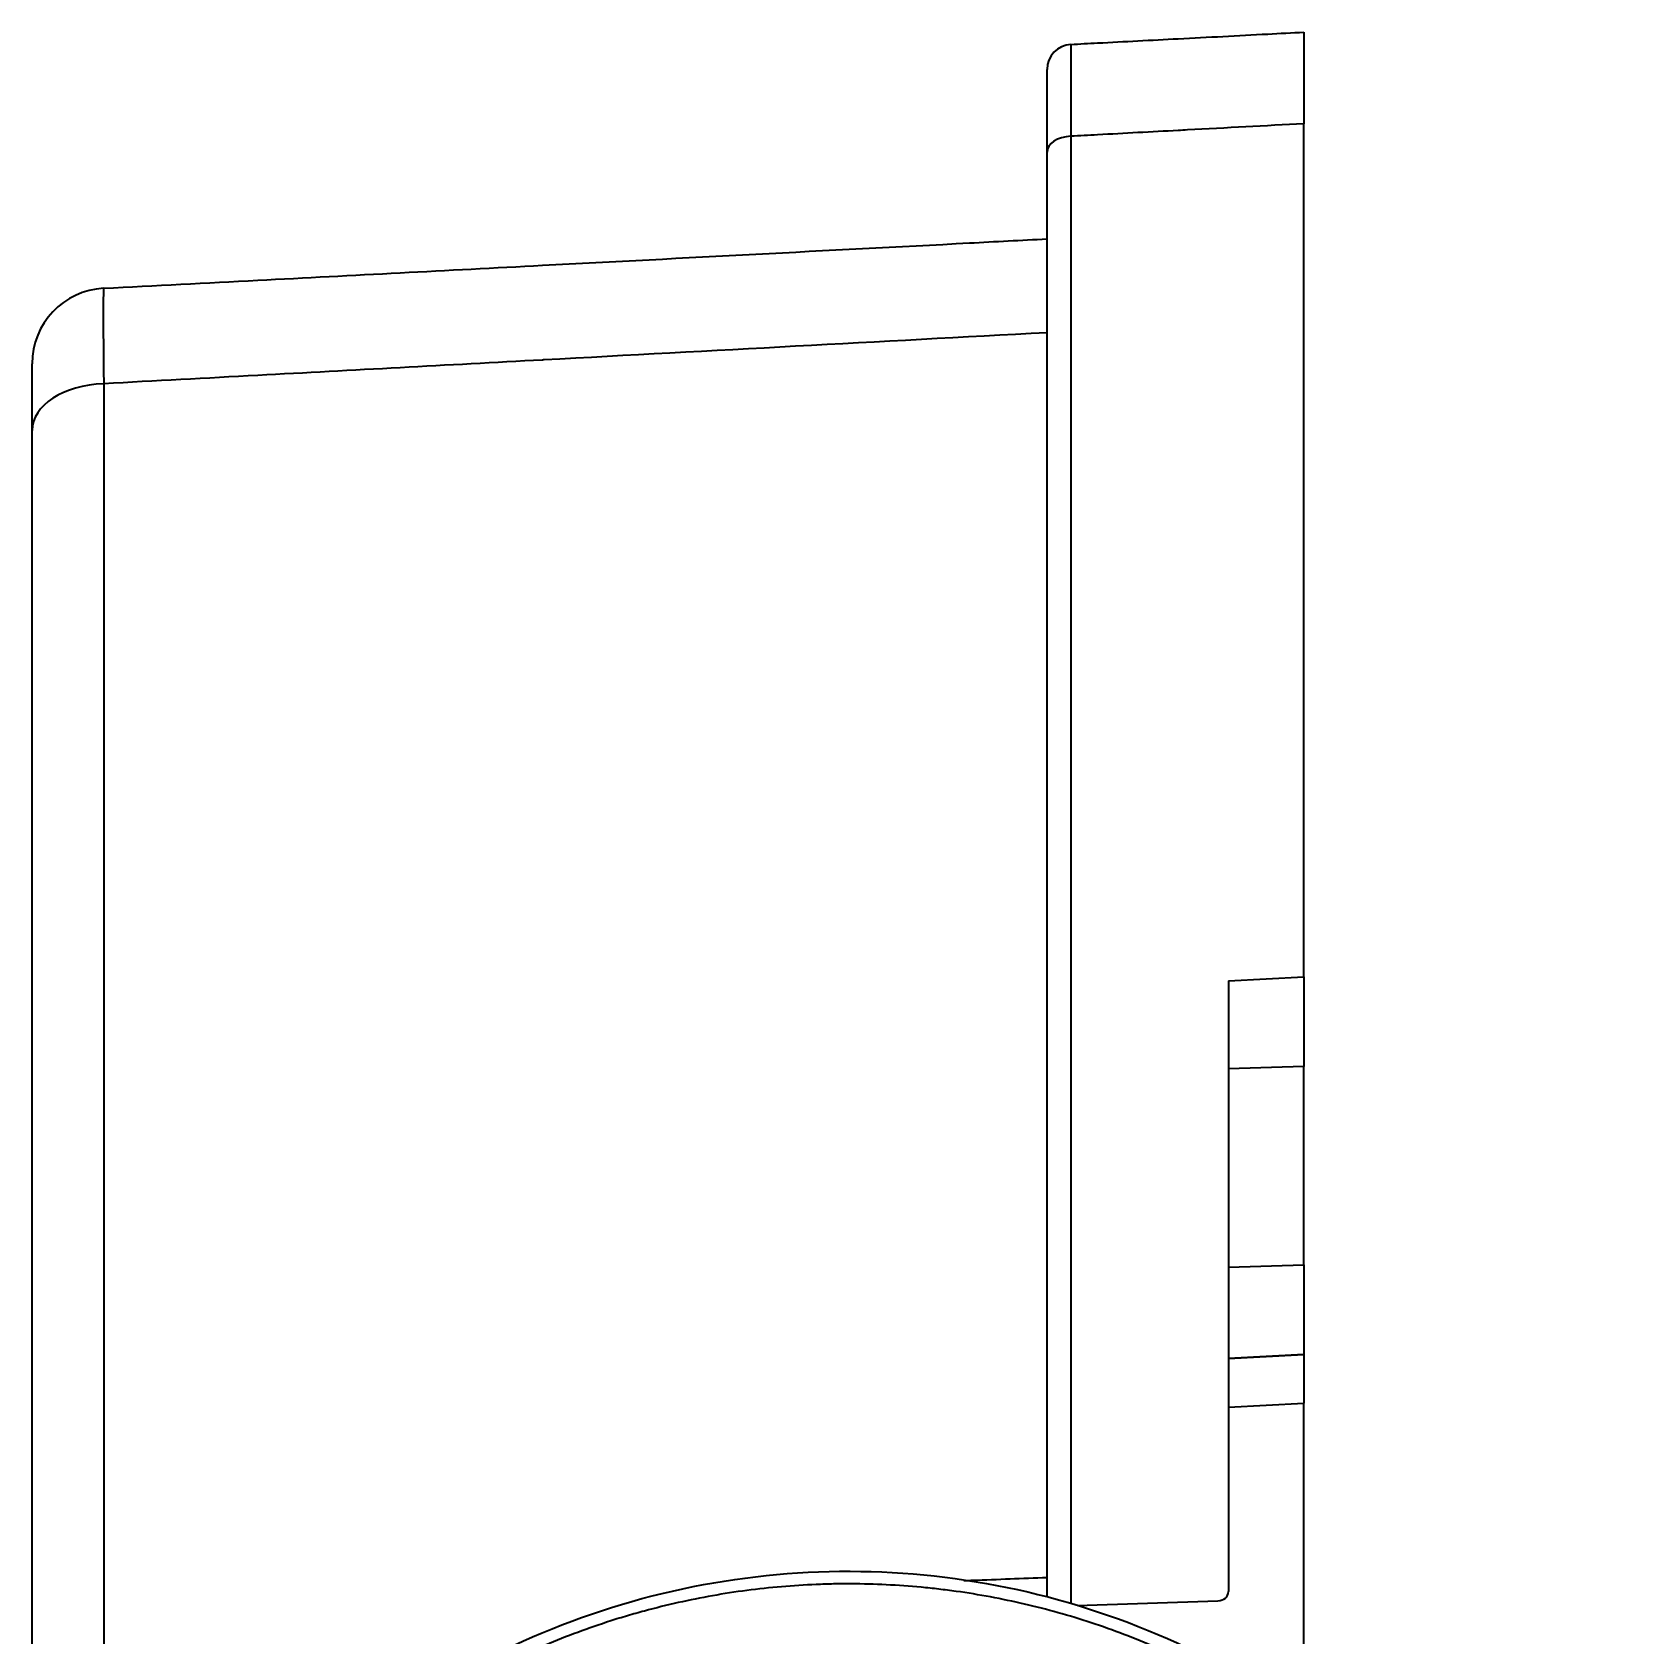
# Model space of a CAD drawing. Header units: millimetres. Extents: x 2599 to 3244, y 1330 to 1895.
# Drawn here: x 3129 to 3192.4, y 1594.2 to 1657.6 of the extents above; entities that cross this region are included whole.
import ezdxf

# ---------------------------------------------------------------- set-up
doc = ezdxf.new("R2010")
doc.units = ezdxf.units.MM
doc.layers.add('1', color=7, linetype='Continuous', true_color=0xffffff)

msp = doc.modelspace()

# ---------------------------------------------------------------- linework, layer by layer
at = {"layer": '1', "color": 7, "linetype": 'Continuous', "lineweight": 35}
for p, q in [((3176.232, 1620.104), (3179.217, 1620.26)), ((3176.232, 1620.104), (3179.217, 1620.26)), ((3176.232, 1620.104), (3176.232, 1616.629)), ((3179.217, 1620.26), (3179.217, 1616.716)), ((3179.217, 1616.716), (3176.232, 1616.629)), ((3176.232, 1616.629), (3176.232, 1608.793)), ((3179.217, 1608.88), (3179.217, 1616.716)), ((3176.232, 1608.793), (3179.217, 1608.88)), ((3176.232, 1608.793), (3176.232, 1605.179)), ((3179.217, 1608.88), (3179.217, 1605.335)), ((3179.217, 1605.335), (3176.232, 1605.179)), ((3176.232, 1605.179), (3179.217, 1605.335)), ((3176.232, 1605.179), (3176.232, 1603.263)), ((3179.217, 1605.335), (3179.217, 1603.42)), ((3176.232, 1603.263), (3179.217, 1603.42)), ((3176.232, 1603.263), (3176.232, 1595.973)), ((3170.257, 1595.42), (3175.821, 1595.612))]:
    msp.add_line(p, q, dxfattribs=at)
for centre, radius in [((3170.063, 1656.1), 0.995), ((3131.953, 1644.476), 2.985)]:
    msp.add_arc(centre, radius, 93, 180, dxfattribs=at)
for centre, major_axis, ratio, start_param, end_param in [((3170.063, 1652.833), (-0.995, 0), 0.634595, 4.764749, 6.283185), ((3131.953, 1641.837), (-2.985, 0), 0.620597, 4.764749, 6.283185), ((3175.734, 1596.03), (-0.48, 0.165), 0.801974, 2.015748, 3.410291)]:
    msp.add_ellipse(centre, major_axis=major_axis, ratio=ratio, start_param=start_param, end_param=end_param, dxfattribs=at)
for points, knots in [([(3170.01, 1657.094), (3170.362, 1657.113), (3170.714, 1657.131), (3172.128, 1657.205), (3173.19, 1657.261), (3175.43, 1657.378), (3176.608, 1657.44), (3178.263, 1657.527), (3178.74, 1657.552), (3179.217, 1657.577)], [0, 0, 0, 0, 0.114597, 0.114597, 0.460724, 0.460724, 0.844664, 0.844664, 1, 1, 1, 1]), ([(3179.217, 1657.577), (3179.217, 1657.577), (3179.217, 1657.556), (3179.217, 1657.476), (3179.217, 1657.416), (3179.217, 1657.297), (3179.217, 1657.252), (3179.217, 1657.177), (3179.217, 1657.151), (3179.217, 1657.096), (3179.217, 1657.068), (3179.217, 1656.919), (3179.217, 1656.782), (3179.217, 1656.473), (3179.217, 1656.301), (3179.217, 1656.016), (3179.217, 1655.891), (3179.217, 1655.759), (3179.217, 1655.706), (3179.217, 1655.679), (3179.217, 1655.598), (3179.217, 1655.542), (3179.217, 1655.261), (3179.217, 1655.022), (3179.217, 1654.64), (3179.217, 1654.443), (3179.217, 1654.239), (3179.217, 1654.1), (3179.217, 1654.03), (3179.217, 1653.959)], [0, 0, 0, 0, 0.125, 0.125, 0.25, 0.25, 0.3125, 0.3125, 0.34375, 0.34375, 0.375, 0.375, 0.5, 0.5, 0.625, 0.625, 0.6875, 0.703125, 0.703125, 0.71875, 0.71875, 0.75, 0.75, 0.875, 0.875, 0.9375, 0.96875, 0.96875, 1, 1, 1, 1]), ([(3170.01, 1657.094), (3170.01, 1657.094), (3170.01, 1657.094), (3170.01, 1657.094), (3170.01, 1657.093), (3170.01, 1657.092), (3170.01, 1657.091), (3170.01, 1657.09), (3170.01, 1657.088), (3170.009, 1657.087), (3170.009, 1657.085), (3170.009, 1657.082), (3170.009, 1657.08), (3170.009, 1657.077), (3170.009, 1657.074), (3170.009, 1657.071), (3170.009, 1657.068), (3170.008, 1657.064), (3170.008, 1657.06), (3170.008, 1657.056), (3170.008, 1657.051), (3170.008, 1657.047), (3170.008, 1657.042), (3170.008, 1657.037), (3170.008, 1657.031), (3170.007, 1657.026), (3170.007, 1657.02), (3170.007, 1657.014), (3170.007, 1657.007), (3170.007, 1657.001), (3170.007, 1656.994), (3170.007, 1656.987), (3170.007, 1656.979), (3170.006, 1656.972), (3170.006, 1656.964), (3170.006, 1656.956), (3170.006, 1656.948), (3170.006, 1656.939), (3170.006, 1656.93), (3170.006, 1656.921), (3170.006, 1656.912), (3170.005, 1656.902), (3170.005, 1656.892), (3170.005, 1656.882), (3170.005, 1656.872), (3170.005, 1656.861), (3170.005, 1656.85), (3170.005, 1656.839), (3170.005, 1656.828), (3170.005, 1656.816), (3170.005, 1656.805), (3170.004, 1656.792), (3170.004, 1656.78), (3170.004, 1656.768), (3170.004, 1656.755), (3170.004, 1656.742), (3170.004, 1656.728), (3170.004, 1656.715), (3170.004, 1656.701), (3170.004, 1656.687), (3170.004, 1656.672), (3170.004, 1656.658), (3170.004, 1656.643), (3170.003, 1656.628), (3170.003, 1656.613), (3170.003, 1656.597), (3170.003, 1656.581), (3170.003, 1656.565), (3170.003, 1656.549), (3170.003, 1656.532), (3170.003, 1656.516), (3170.003, 1656.499), (3170.003, 1656.481), (3170.003, 1656.464), (3170.003, 1656.446), (3170.003, 1656.428), (3170.003, 1656.41), (3170.003, 1656.391), (3170.003, 1656.373), (3170.003, 1656.354), (3170.003, 1656.335), (3170.003, 1656.315), (3170.003, 1656.295), (3170.003, 1656.276), (3170.003, 1656.255), (3170.003, 1656.235), (3170.003, 1656.214), (3170.003, 1656.194), (3170.003, 1656.172), (3170.003, 1656.151), (3170.003, 1656.13), (3170.003, 1656.108), (3170.003, 1656.086), (3170.003, 1656.064), (3170.003, 1656.041), (3170.003, 1656.018), (3170.003, 1655.996), (3170.003, 1655.972), (3170.003, 1655.949), (3170.003, 1655.925), (3170.003, 1655.902), (3170.003, 1655.878), (3170.003, 1655.853), (3170.003, 1655.829), (3170.003, 1655.804), (3170.003, 1655.779), (3170.003, 1655.754), (3170.003, 1655.729), (3170.003, 1655.703), (3170.003, 1655.678), (3170.003, 1655.652), (3170.003, 1655.625), (3170.003, 1655.599), (3170.003, 1655.572), (3170.003, 1655.546), (3170.003, 1655.519), (3170.003, 1655.491), (3170.004, 1655.464), (3170.004, 1655.436), (3170.004, 1655.408), (3170.004, 1655.38), (3170.004, 1655.352), (3170.004, 1655.324), (3170.004, 1655.295), (3170.004, 1655.266), (3170.004, 1655.237), (3170.004, 1655.208), (3170.004, 1655.179), (3170.004, 1655.149), (3170.005, 1655.119), (3170.005, 1655.089), (3170.005, 1655.059), (3170.005, 1655.029), (3170.005, 1654.999), (3170.005, 1654.968), (3170.005, 1654.937), (3170.005, 1654.906), (3170.005, 1654.875), (3170.005, 1654.843), (3170.006, 1654.812), (3170.006, 1654.78), (3170.006, 1654.748), (3170.006, 1654.716), (3170.006, 1654.684), (3170.006, 1654.651), (3170.006, 1654.619), (3170.006, 1654.586), (3170.007, 1654.553), (3170.007, 1654.52), (3170.007, 1654.487), (3170.007, 1654.454), (3170.007, 1654.42), (3170.007, 1654.387), (3170.007, 1654.353), (3170.007, 1654.319), (3170.008, 1654.285), (3170.008, 1654.25), (3170.008, 1654.216), (3170.008, 1654.181), (3170.008, 1654.147), (3170.008, 1654.112), (3170.008, 1654.077), (3170.008, 1654.042), (3170.009, 1654.007), (3170.009, 1653.971), (3170.009, 1653.936), (3170.009, 1653.9), (3170.009, 1653.864), (3170.009, 1653.829), (3170.009, 1653.793), (3170.009, 1653.756), (3170.01, 1653.72), (3170.01, 1653.684), (3170.01, 1653.647), (3170.01, 1653.611), (3170.01, 1653.574), (3170.01, 1653.537), (3170.01, 1653.5), (3170.01, 1653.476), (3170.01, 1653.463)], [0, 0, 0, 0, 0.005472, 0.01095, 0.016434, 0.021924, 0.027419, 0.03292, 0.038426, 0.043938, 0.049455, 0.054978, 0.060506, 0.066039, 0.071577, 0.077121, 0.082669, 0.088223, 0.093782, 0.099345, 0.104914, 0.110487, 0.116065, 0.121648, 0.127235, 0.132827, 0.138423, 0.144024, 0.149629, 0.155238, 0.160852, 0.166469, 0.172091, 0.177717, 0.183347, 0.188981, 0.194618, 0.20026, 0.205905, 0.211554, 0.217206, 0.222862, 0.228521, 0.234184, 0.23985, 0.245519, 0.251192, 0.256867, 0.262546, 0.268227, 0.273912, 0.279599, 0.285289, 0.290982, 0.296678, 0.302376, 0.308076, 0.313779, 0.319484, 0.325192, 0.330902, 0.336613, 0.342327, 0.348043, 0.353761, 0.359481, 0.365203, 0.370926, 0.376651, 0.382377, 0.388105, 0.393834, 0.399565, 0.405297, 0.41103, 0.416765, 0.4225, 0.428236, 0.433974, 0.439712, 0.445451, 0.45119, 0.456931, 0.462671, 0.468413, 0.474154, 0.479896, 0.485639, 0.491381, 0.497124, 0.502866, 0.508609, 0.514351, 0.520093, 0.525835, 0.531577, 0.537318, 0.543059, 0.548799, 0.554539, 0.560278, 0.566016, 0.571753, 0.57749, 0.583225, 0.58896, 0.594693, 0.600425, 0.606156, 0.611885, 0.617613, 0.62334, 0.629065, 0.634788, 0.640509, 0.646229, 0.651947, 0.657663, 0.663377, 0.669089, 0.674799, 0.680507, 0.686212, 0.691915, 0.697616, 0.703314, 0.709009, 0.714702, 0.720392, 0.72608, 0.731764, 0.737446, 0.743125, 0.7488, 0.754473, 0.760142, 0.765809, 0.771471, 0.777131, 0.782787, 0.788439, 0.794088, 0.799734, 0.805375, 0.811013, 0.816647, 0.822277, 0.827903, 0.833525, 0.839143, 0.844756, 0.850366, 0.855971, 0.861572, 0.867168, 0.87276, 0.878348, 0.883931, 0.889509, 0.895082, 0.900651, 0.906215, 0.911773, 0.917327, 0.922876, 0.92842, 0.933959, 0.939492, 0.94502, 0.950543, 0.956061, 0.961573, 0.967079, 0.97258, 0.978076, 0.983565, 0.989049, 0.994528, 1, 1, 1, 1]), ([(3179.217, 1653.959), (3177.682, 1653.877), (3176.148, 1653.794), (3174.493, 1653.705), (3174.373, 1653.698), (3173.19, 1653.635), (3172.128, 1653.577), (3170.714, 1653.501), (3170.362, 1653.482), (3170.01, 1653.463)], [0, 0, 0, 0, 0.499999, 0.499999, 0.539276, 0.539276, 0.885403, 0.885403, 1, 1, 1, 1]), ([(3179.217, 1640.361), (3179.217, 1641.611), (3179.217, 1646.289), (3179.217, 1650.776), (3179.217, 1653.959)], [0, 0, 0, 0, 0.264456, 1, 1, 1, 1]), ([(3170.01, 1653.463), (3170.01, 1650.349), (3170.01, 1642.189), (3170.01, 1628.073), (3170.01, 1611.778), (3170.01, 1600.705), (3170.01, 1595.507)], [0, 0, 0, 0, 0.185824, 0.470137, 0.754451, 1, 1, 1, 1]), ([(3131.797, 1647.457), (3133.827, 1647.563), (3135.857, 1647.67), (3141.635, 1647.973), (3145.383, 1648.169), (3154.754, 1648.66), (3160.376, 1648.955), (3167.021, 1649.303), (3168.044, 1649.357), (3169.067, 1649.41)], [0, 0, 0, 0, 0.163392, 0.163392, 0.465096, 0.465096, 0.917652, 0.917652, 1, 1, 1, 1]), ([(3131.797, 1647.457), (3131.797, 1647.457), (3131.796, 1647.457), (3131.796, 1647.457), (3131.796, 1647.456), (3131.795, 1647.455), (3131.795, 1647.454), (3131.795, 1647.453), (3131.794, 1647.451), (3131.794, 1647.449), (3131.794, 1647.447), (3131.793, 1647.445), (3131.793, 1647.442), (3131.792, 1647.439), (3131.792, 1647.436), (3131.792, 1647.433), (3131.791, 1647.429), (3131.791, 1647.426), (3131.791, 1647.421), (3131.79, 1647.417), (3131.79, 1647.412), (3131.79, 1647.408), (3131.789, 1647.403), (3131.789, 1647.397), (3131.789, 1647.392), (3131.789, 1647.386), (3131.788, 1647.38), (3131.788, 1647.373), (3131.788, 1647.367), (3131.787, 1647.36), (3131.787, 1647.353), (3131.787, 1647.345), (3131.786, 1647.338), (3131.786, 1647.33), (3131.786, 1647.321), (3131.786, 1647.313), (3131.785, 1647.304), (3131.785, 1647.295), (3131.785, 1647.286), (3131.784, 1647.277), (3131.784, 1647.267), (3131.784, 1647.257), (3131.784, 1647.247), (3131.783, 1647.236), (3131.783, 1647.225), (3131.783, 1647.214), (3131.783, 1647.203), (3131.783, 1647.192), (3131.782, 1647.18), (3131.782, 1647.168), (3131.782, 1647.155), (3131.782, 1647.143), (3131.781, 1647.13), (3131.781, 1647.117), (3131.781, 1647.104), (3131.781, 1647.09), (3131.781, 1647.076), (3131.78, 1647.062), (3131.78, 1647.048), (3131.78, 1647.033), (3131.78, 1647.018), (3131.78, 1647.003), (3131.78, 1646.987), (3131.78, 1646.972), (3131.779, 1646.956), (3131.779, 1646.94), (3131.779, 1646.923), (3131.779, 1646.906), (3131.779, 1646.889), (3131.779, 1646.872), (3131.779, 1646.855), (3131.779, 1646.837), (3131.778, 1646.819), (3131.778, 1646.801), (3131.778, 1646.782), (3131.778, 1646.764), (3131.778, 1646.745), (3131.778, 1646.725), (3131.778, 1646.706), (3131.778, 1646.686), (3131.778, 1646.666), (3131.778, 1646.646), (3131.778, 1646.626), (3131.778, 1646.605), (3131.778, 1646.584), (3131.778, 1646.563), (3131.778, 1646.541), (3131.778, 1646.52), (3131.778, 1646.498), (3131.778, 1646.475), (3131.778, 1646.453), (3131.778, 1646.43), (3131.778, 1646.407), (3131.778, 1646.384), (3131.778, 1646.361), (3131.778, 1646.337), (3131.778, 1646.314), (3131.778, 1646.289), (3131.778, 1646.265), (3131.778, 1646.241), (3131.778, 1646.216), (3131.778, 1646.191), (3131.778, 1646.166), (3131.778, 1646.14), (3131.778, 1646.115), (3131.778, 1646.089), (3131.778, 1646.063), (3131.778, 1646.036), (3131.779, 1646.01), (3131.779, 1645.983), (3131.779, 1645.956), (3131.779, 1645.929), (3131.779, 1645.901), (3131.779, 1645.874), (3131.779, 1645.846), (3131.779, 1645.818), (3131.78, 1645.789), (3131.78, 1645.761), (3131.78, 1645.732), (3131.78, 1645.703), (3131.78, 1645.674), (3131.78, 1645.645), (3131.78, 1645.615), (3131.781, 1645.585), (3131.781, 1645.556), (3131.781, 1645.525), (3131.781, 1645.495), (3131.781, 1645.465), (3131.782, 1645.434), (3131.782, 1645.403), (3131.782, 1645.372), (3131.782, 1645.341), (3131.783, 1645.309), (3131.783, 1645.277), (3131.783, 1645.246), (3131.783, 1645.214), (3131.783, 1645.181), (3131.784, 1645.149), (3131.784, 1645.116), (3131.784, 1645.084), (3131.784, 1645.051), (3131.785, 1645.018), (3131.785, 1644.984), (3131.785, 1644.951), (3131.786, 1644.917), (3131.786, 1644.884), (3131.786, 1644.85), (3131.786, 1644.816), (3131.787, 1644.781), (3131.787, 1644.747), (3131.787, 1644.712), (3131.788, 1644.678), (3131.788, 1644.643), (3131.788, 1644.608), (3131.789, 1644.572), (3131.789, 1644.537), (3131.789, 1644.502), (3131.789, 1644.466), (3131.79, 1644.43), (3131.79, 1644.394), (3131.79, 1644.358), (3131.791, 1644.322), (3131.791, 1644.286), (3131.791, 1644.249), (3131.792, 1644.213), (3131.792, 1644.176), (3131.792, 1644.139), (3131.793, 1644.102), (3131.793, 1644.065), (3131.794, 1644.028), (3131.794, 1643.99), (3131.794, 1643.953), (3131.795, 1643.915), (3131.795, 1643.877), (3131.795, 1643.84), (3131.796, 1643.802), (3131.796, 1643.764), (3131.796, 1643.725), (3131.797, 1643.7), (3131.797, 1643.687)], [0, 0, 0, 0, 0.005465, 0.010935, 0.016412, 0.021895, 0.027383, 0.032878, 0.038378, 0.043884, 0.049395, 0.054912, 0.060435, 0.065963, 0.071497, 0.077036, 0.08258, 0.088129, 0.093684, 0.099244, 0.104809, 0.110379, 0.115954, 0.121533, 0.127118, 0.132707, 0.138301, 0.143899, 0.149502, 0.15511, 0.160722, 0.166338, 0.171959, 0.177584, 0.183213, 0.188846, 0.194483, 0.200124, 0.205769, 0.211417, 0.21707, 0.222726, 0.228386, 0.234049, 0.239715, 0.245386, 0.251059, 0.256736, 0.262415, 0.268098, 0.273784, 0.279473, 0.285165, 0.29086, 0.296557, 0.302257, 0.30796, 0.313665, 0.319373, 0.325083, 0.330795, 0.33651, 0.342227, 0.347946, 0.353667, 0.359389, 0.365114, 0.37084, 0.376569, 0.382298, 0.38803, 0.393763, 0.399497, 0.405233, 0.410969, 0.416707, 0.422447, 0.428187, 0.433928, 0.43967, 0.445413, 0.451156, 0.456901, 0.462645, 0.468391, 0.474136, 0.479882, 0.485629, 0.491375, 0.497122, 0.502869, 0.508615, 0.514362, 0.520108, 0.525854, 0.5316, 0.537345, 0.54309, 0.548834, 0.554578, 0.560321, 0.566063, 0.571804, 0.577544, 0.583283, 0.589021, 0.594758, 0.600494, 0.606228, 0.611961, 0.617693, 0.623423, 0.629151, 0.634877, 0.640602, 0.646325, 0.652046, 0.657765, 0.663482, 0.669196, 0.674909, 0.680619, 0.686327, 0.692032, 0.697735, 0.703435, 0.709132, 0.714827, 0.720519, 0.726208, 0.731894, 0.737577, 0.743257, 0.748934, 0.754607, 0.760278, 0.765944, 0.771608, 0.777268, 0.782924, 0.788576, 0.794225, 0.79987, 0.805511, 0.811149, 0.816782, 0.822411, 0.828036, 0.833657, 0.839273, 0.844885, 0.850493, 0.856096, 0.861695, 0.867289, 0.872878, 0.878463, 0.884043, 0.889618, 0.895188, 0.900753, 0.906313, 0.911867, 0.917417, 0.922962, 0.928501, 0.934035, 0.939563, 0.945086, 0.950603, 0.956115, 0.961621, 0.967121, 0.972616, 0.978105, 0.983587, 0.989064, 0.994535, 1, 1, 1, 1]), ([(3169.067, 1645.703), (3162.446, 1645.345), (3155.824, 1644.987), (3149.178, 1644.627), (3149.155, 1644.626), (3145.383, 1644.422), (3141.635, 1644.219), (3135.857, 1643.907), (3133.827, 1643.797), (3131.797, 1643.687)], [0, 0, 0, 0, 0.533015, 0.533015, 0.534904, 0.534904, 0.836607, 0.836607, 1, 1, 1, 1]), ([(3131.797, 1643.687), (3131.797, 1641.176), (3131.797, 1634.009), (3131.797, 1621.4), (3131.797, 1605.632), (3131.797, 1590.359), (3131.797, 1580.359), (3131.797, 1575.967)], [0, 0, 0, 0, 0.130041, 0.360365, 0.590688, 0.821012, 1, 1, 1, 1]), ([(3128.968, 1573.807), (3128.968, 1580.012), (3128.968, 1586.123), (3128.968, 1598.162), (3128.968, 1604.13), (3128.968, 1621.433), (3128.968, 1632.084), (3128.968, 1641.837)], [0, 0, 0, 0, 0.25, 0.25, 0.5, 0.5, 1, 1, 1, 1]), ([(3179.217, 1620.26), (3179.217, 1622.912), (3179.217, 1629.795), (3179.217, 1636.397), (3179.217, 1640.361)], [0, 0, 0, 0, 0.380192, 1, 1, 1, 1]), ([(3131.11, 1573.919), (3131.546, 1575.482), (3132.866, 1579.104), (3135.97, 1584.352), (3140.523, 1589.265), (3146.012, 1593.104), (3152.19, 1595.695), (3158.775, 1596.92), (3165.471, 1596.724), (3171.974, 1595.116), (3177.989, 1592.168), (3183.244, 1588.015), (3187.502, 1582.843), (3190.569, 1576.888), (3192.15, 1570.999), (3192.45, 1567.157), (3192.45, 1565.534)], [0, 0, 0, 0, 0.054287, 0.128572, 0.202858, 0.277143, 0.351429, 0.425715, 0.5, 0.574286, 0.648572, 0.722857, 0.797143, 0.871429, 0.945714, 1, 1, 1, 1]), ([(3191.952, 1565.534), (3191.952, 1566.459), (3191.911, 1567.382), (3191.817, 1568.418), (3191.806, 1568.533), (3191.783, 1568.763), (3191.77, 1568.878), (3191.731, 1569.223), (3191.703, 1569.452), (3191.609, 1570.137), (3191.537, 1570.591), (3191.291, 1571.943), (3191.087, 1572.834), (3190.602, 1574.592), (3190.32, 1575.461), (3189.678, 1577.174), (3189.318, 1578.02), (3188.516, 1579.688), (3188.081, 1580.497), (3187.144, 1582.069), (3186.641, 1582.831), (3185.571, 1584.308), (3185.003, 1585.024), (3184.1, 1586.061), (3183.791, 1586.401), (3183.315, 1586.902), (3183.154, 1587.067), (3182.909, 1587.313), (3182.827, 1587.394), (3182.662, 1587.556), (3182.579, 1587.636), (3181.83, 1588.355), (3181.141, 1588.959), (3179.714, 1590.102), (3178.978, 1590.64), (3177.457, 1591.65), (3176.674, 1592.121), (3175.462, 1592.778), (3175.053, 1592.989), (3174.533, 1593.241), (3174.428, 1593.291), (3174.219, 1593.39), (3173.906, 1593.536), (3173.59, 1593.676), (3172.534, 1594.131), (3171.678, 1594.455), (3169.944, 1595.026), (3169.066, 1595.272), (3167.287, 1595.686), (3166.386, 1595.854), (3165.246, 1596.014), (3165.017, 1596.043), (3164.673, 1596.083), (3164.558, 1596.096), (3164.328, 1596.12), (3163.752, 1596.178), (3162.716, 1596.252), (3161.792, 1596.277), (3161.214, 1596.279), (3161.098, 1596.279), (3160.867, 1596.277), (3160.52, 1596.273), (3159.254, 1596.235), (3158.111, 1596.137), (3156.295, 1595.898), (3155.393, 1595.738), (3154.048, 1595.438), (3153.602, 1595.327), (3152.934, 1595.146), (3152.712, 1595.083), (3152.268, 1594.952), (3152.047, 1594.884), (3150.95, 1594.532), (3150.09, 1594.213), (3148.407, 1593.503), (3147.583, 1593.111), (3145.972, 1592.254), (3145.184, 1591.79), (3144.029, 1591.037), (3143.649, 1590.776), (3143.179, 1590.439), (3143.085, 1590.371), (3142.899, 1590.234), (3142.622, 1590.028), (3141.619, 1589.255), (3140.753, 1588.507), (3139.427, 1587.253), (3138.792, 1586.598), (3137.581, 1585.23), (3137.005, 1584.518), (3136.321, 1583.59), (3136.186, 1583.403), (3135.987, 1583.119), (3135.921, 1583.024), (3135.79, 1582.834), (3135.467, 1582.356), (3135.158, 1581.871), (3134.444, 1580.695), (3134.005, 1579.893), (3133.201, 1578.254), (3132.836, 1577.417), (3132.18, 1575.709), (3131.888, 1574.837), (3131.635, 1573.947)], [0, 0, 0, 0, 0.03125, 0.03125, 0.035156, 0.035156, 0.039063, 0.039063, 0.046875, 0.046875, 0.0625, 0.0625, 0.09375, 0.09375, 0.125, 0.125, 0.15625, 0.15625, 0.1875, 0.1875, 0.21875, 0.21875, 0.25, 0.25, 0.265625, 0.265625, 0.273438, 0.273438, 0.277344, 0.277344, 0.28125, 0.28125, 0.3125, 0.3125, 0.34375, 0.34375, 0.375, 0.375, 0.390625, 0.390625, 0.394531, 0.394531, 0.398437, 0.40625, 0.40625, 0.4375, 0.4375, 0.46875, 0.46875, 0.5, 0.5, 0.507813, 0.507813, 0.511719, 0.511719, 0.515625, 0.53125, 0.546875, 0.546875, 0.550781, 0.550781, 0.554688, 0.5625, 0.59375, 0.59375, 0.625, 0.625, 0.640625, 0.640625, 0.648437, 0.648437, 0.65625, 0.65625, 0.6875, 0.6875, 0.71875, 0.71875, 0.75, 0.75, 0.765625, 0.765625, 0.769531, 0.769531, 0.773437, 0.78125, 0.8125, 0.8125, 0.84375, 0.84375, 0.875, 0.875, 0.882812, 0.882812, 0.886719, 0.886719, 0.890625, 0.90625, 0.90625, 0.9375, 0.9375, 0.96875, 0.96875, 1, 1, 1, 1]), ([(3165.781, 1596.409), (3165.901, 1596.414), (3166.022, 1596.418), (3167.117, 1596.46), (3168.092, 1596.497), (3169.067, 1596.533)], [0, 0, 0, 0, 0.110026, 0.110026, 1, 1, 1, 1])]:
    msp.add_open_spline(points, degree=3, knots=knots, dxfattribs=at)
for points in [[(3169.067, 1652.833), (3169.067, 1654.879), (3169.067, 1656.1), (3169.067, 1656.1)], [(3169.067, 1595.761), (3169.067, 1616.645), (3169.067, 1636.283), (3169.067, 1652.833)], [(3128.968, 1641.837), (3128.968, 1643.489), (3128.968, 1644.475), (3128.968, 1644.476)], [(3179.217, 1591.063), (3179.217, 1595.182), (3179.217, 1599.301), (3179.217, 1603.42)]]:
    msp.add_open_spline(points, degree=3, dxfattribs=at)

doc.saveas('drawing.dxf')
